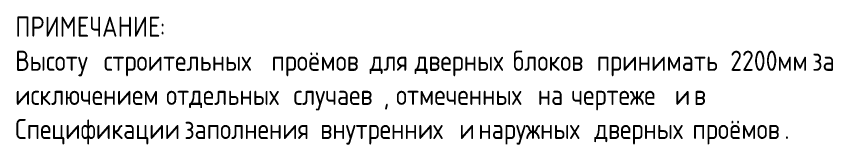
# Model space of a CAD drawing. Header units: millimetres. Extents: x -11886 to 68941, y -8130 to 45506.
# Drawn here: x 58724 to 68941, y -378 to 1212 of the extents above; entities that cross this region are included whole.
import ezdxf

# ---------------------------------------------------------------- set-up
doc = ezdxf.new("R2010")
doc.units = ezdxf.units.MM
doc.layers.add('Аннотация', color=7, linetype='Continuous', lineweight=9)
doc.styles.add('GOST Common_2', font='GOST_Common.ttf', dxfattribs={"width": 0.9, "height": 250})

msp = doc.modelspace()

# ---------------------------------------------------------------- texts
at = {"layer": 'Аннотация', "char_height": 250, "attachment_point": 1, "style": 'GOST Common_2'}
for s, insert, width in [('ПРИМЕЧАНИЕ', (58707.7, 1210.3), 2178.987), ('\\fGOST Common|b0|i0|c204|p34|;\\W.9;:', (60505.6, 1210.3), 79.367), ('Высоту', (58707.7, 787), 1241.012), ('\\fGOST Common|b0|i0|c204|p34|;\\W.9; ', (59731.6, 787), 93.797), ('\\fGOST Common|b0|i0|c204|p34|;\\W.9; ', (61815.2, 787), 93.797), ('проёмов', (61892.6, 787), 1385.316), ('\\fGOST Common|b0|i0|c204|p34|;\\W.9; ', (63035.6, 787), 93.797), ('\\fGOST Common|b0|i0|c204|p34|;\\W.9; ', (63595.2, 787), 93.797), ('\\fGOST Common|b0|i0|c204|p34|;\\W.9; ', (64815.6, 787), 93.797), ('блоков', (64893, 787), 1168.86), ('\\fGOST Common|b0|i0|c204|p34|;\\W.9; ', (65857.4, 787), 93.797), (' 2200', (67458.8, 787), 873.038), ('\\fGOST Common|b0|i0|c204|p34|;\\W.9; ', (68536.3, 787), 93.797), ('за', (68613.7, 787), 396.835), ('\\fGOST Common|b0|i0|c204|p34|;\\W.9; ', (68941.1, 787), 93.797), ('строительных', (59809, 787), 2431.518), ('для', (63113, 787), 584.43), ('дверных', (63672.6, 787), 1385.316), ('принимать', (65934.8, 787), 1847.088), ('мм', (68179.1, 787), 432.911), ('\\fGOST Common|b0|i0|c204|p34|;\\W.9; ', (60505.6, 363.6), 93.797), ('\\fGOST Common|b0|i0|c204|p34|;\\W.9; ', (62089.1, 363.6), 93.797), ('\\fGOST Common|b0|i0|c204|p34|;\\W.9; ', (65125.2, 363.6), 93.797), ('\\fGOST Common|b0|i0|c204|p34|;\\W.9; ', (65541.9, 363.6), 93.797), ('\\fGOST Common|b0|i0|c204|p34|;\\W.9; ', (66827.8, 363.6), 93.797), ('\\fGOST Common|b0|i0|c204|p34|;\\W.9; ', (67065.9, 363.6), 93.797), ('\\fGOST Common|b0|i0|c204|p34|;\\W.9; ', (67304, 363.6), 93.797), ('исключением', (58707.7, 363.6), 2178.987), ('отдельных', (60582.9, 363.6), 1825.442), ('случаев', (62166.5, 363.6), 1356.455), ('отмеченных', (63440.4, 363.6), 2041.898), ('на', (65202.6, 363.6), 411.266), ('чертеже', (65619.3, 363.6), 1464.683), ('\\fGOST Common|b0|i0|c204|p34|;\\W.9;и', (66905.2, 363.6), 194.81), ('\\fGOST Common|b0|i0|c204|p34|;\\W.9;в', (67143.3, 363.6), 194.81), (', ', (63285.7, 363.6), 187.595), ('Спецификации', (58707.7, -59.7), 2453.164), ('\\fGOST Common|b0|i0|c204|p34|;\\W.9; ', (60731.8, -59.7), 93.797), ('заполнения', (60809.2, -59.7), 1955.316), ('\\fGOST Common|b0|i0|c204|p34|;\\W.9; ', (62422.5, -59.7), 93.797), ('\\fGOST Common|b0|i0|c204|p34|;\\W.9; ', (64148.9, -59.7), 93.797), ('\\fGOST Common|b0|i0|c204|p34|;\\W.9; ', (64387, -59.7), 93.797), ('\\fGOST Common|b0|i0|c204|p34|;\\W.9; ', (65827.6, -59.7), 93.797), ('\\fGOST Common|b0|i0|c204|p34|;\\W.9; ', (67048, -59.7), 93.797), ('проёмов', (67125.4, -59.7), 1385.316), ('внутренних', (62499.9, -59.7), 1998.607), ('\\fGOST Common|b0|i0|c204|p34|;\\W.9;и', (64226.3, -59.7), 194.81), ('наружных', (64464.4, -59.7), 1652.278), ('дверных', (65905, -59.7), 1385.316), ('\\fGOST Common|b0|i0|c204|p34|;\\W.9;.', (68268.4, -59.7), 79.367)]:
    msp.add_mtext(s, dxfattribs=dict(at, insert=insert, width=width))

doc.saveas('drawing.dxf')
